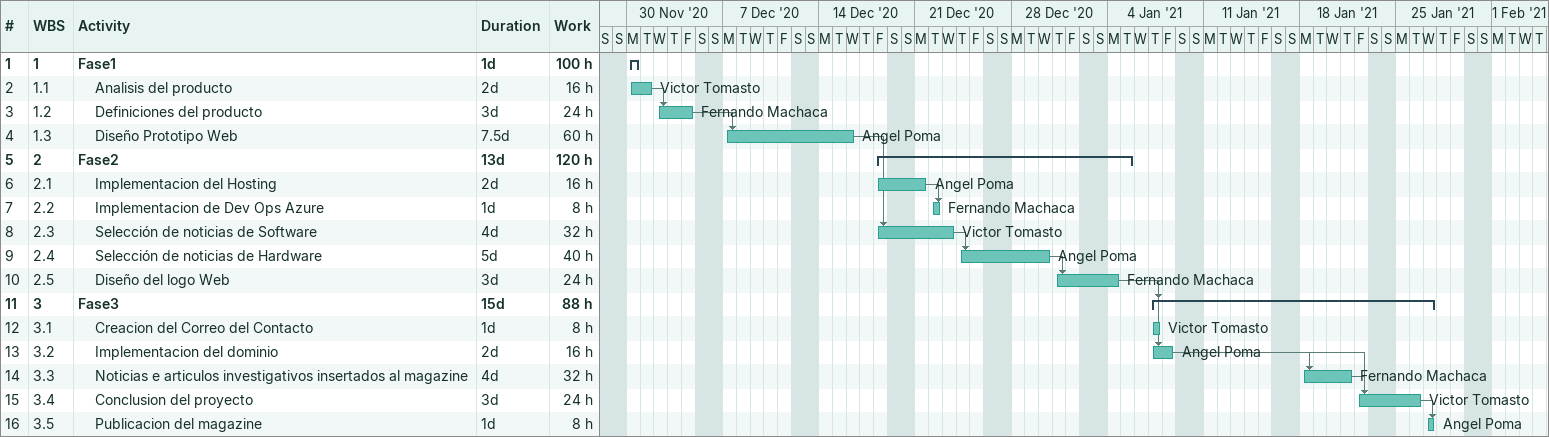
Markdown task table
| ID | WBS | Task | Duration | Start | Finish | Predecessors | Resources | Work (h) |
|---|---|---|---|---|---|---|---|---|
| 1 | 1 | **Fase1** | 1d | 2020-11-30 | 2020-11-30 |  |  | 100 |
| 2 | 1.1 | Analisis del producto | 2d | 2020-11-30 | 2020-12-01 |  | Victor Tomasto | 16 |
| 3 | 1.2 | Definiciones del producto | 3d | 2020-12-02 | 2020-12-04 | 2 | Fernando Machaca | 24 |
| 4 | 1.3 | Diseño Prototipo Web | 7.5d | 2020-12-07 | 2020-12-16 | 3 | Angel Poma | 60 |
| 5 | 2 | **Fase2** | 13d | 2020-12-18 | 2021-01-05 |  |  | 120 |
| 6 | 2.1 | Implementacion del Hosting | 2d | 2020-12-18 | 2020-12-21 |  | Angel Poma | 16 |
| 7 | 2.2 | Implementacion de Dev Ops Azure | 1d | 2020-12-22 | 2020-12-22 | 6 | Fernando Machaca | 8 |
| 8 | 2.3 | Selección de noticias de Software | 4d | 2020-12-18 | 2020-12-23 | 4 | Victor Tomasto | 32 |
| 9 | 2.4 | Selección de noticias de Hardware | 5d | 2020-12-24 | 2020-12-30 | 8 | Angel Poma | 40 |
| 10 | 2.5 | Diseño del logo Web | 3d | 2020-12-31 | 2021-01-04 | 9 | Fernando Machaca | 24 |
| 11 | 3 | **Fase3** | 15d | 2021-01-07 | 2021-01-27 | 10 |  | 88 |
| 12 | 3.1 | Creacion del Correo del Contacto | 1d | 2021-01-07 | 2021-01-07 |  | Victor Tomasto | 8 |
| 13 | 3.2 | Implementacion del dominio | 2d | 2021-01-07 | 2021-01-08 | 10 | Angel Poma | 16 |
| 14 | 3.3 | Noticias e articulos investigativos insertados al magazine | 4d | 2021-01-18 | 2021-01-21 | 13 | Fernando Machaca | 32 |
| 15 | 3.4 | Conclusion del proyecto | 3d | 2021-01-22 | 2021-01-26 | 13, 14 | Victor Tomasto | 24 |
| 16 | 3.5 | Publicacion del magazine | 1d | 2021-01-27 | 2021-01-27 | 15 | Angel Poma | 8 |
